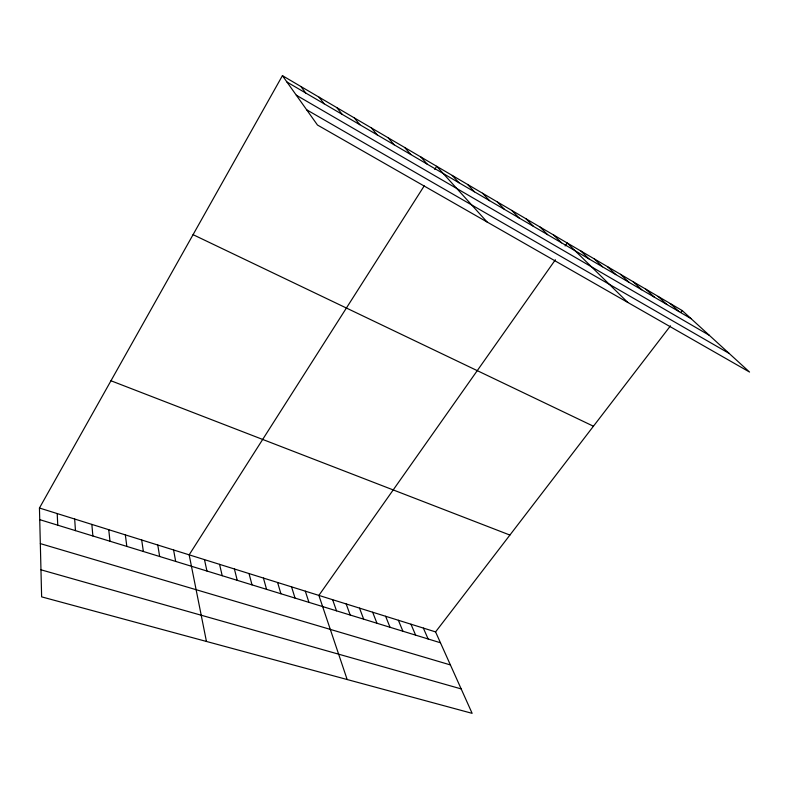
<?xml version="1.0" encoding="UTF-8"?>
<svg xmlns="http://www.w3.org/2000/svg" width="789" height="789" viewBox="0 0 789 789"><rect width="100%" height="100%" fill="white"/><g stroke="black" fill="none" stroke-linecap="round" stroke-linejoin="round"><path stroke-width="1.18" d="M39.45 508.017L435.577 631.9L472.138 713.345L41.63 596.859L39.45 508.017L282.423 75.655L682.209 310.56L749.55 372.053L317.474 125.027L282.423 75.655M424.226 185.869L189.163 554.835L206.442 641.447M434.719 169.398L436.692 166.301L487.119 222.015M555.387 259.759L318.874 595.409L347.16 679.526M565.121 245.951L567.212 242.992L627.768 302.424M435.577 631.9L670.482 325.837M680.739 312.474L682.209 310.56M40.969 569.806L461.161 688.905M40.328 543.611L450.401 664.93M39.736 519.655L440.449 642.759M110.963 380.762L509.901 535.06M193.068 234.658L593.427 426.228M306.655 109.779L729.164 353.433M296.299 95.193L709.311 335.315M286.93 82.007L691.085 318.667M670.265 303.548L679.063 311.625M658.134 296.417L666.833 304.475M645.796 289.168L654.406 297.187M633.251 281.801L641.763 289.79M620.489 274.296L628.892 282.255M607.51 266.672L615.805 274.592M594.314 258.92L602.49 266.79M580.882 251.02L588.929 258.851M553.71 235.063L561.512 242.795M539.972 226.985L547.635 234.668M525.997 218.78L533.522 226.404M511.765 210.416L519.152 217.991M497.287 201.905L504.526 209.42M482.552 193.246L489.624 200.702M467.542 184.429L474.445 191.816M452.255 175.454L458.991 182.762M420.833 156.981L427.194 164.142M404.678 147.494L410.842 154.565M388.208 137.819L394.165 144.801M371.432 127.956L377.172 134.85M354.32 117.906L359.833 124.701M336.873 107.649L342.16 114.346M319.081 97.205L324.121 103.783M300.934 86.534L305.718 93.013M423.358 628.083L428.121 638.972M410.961 624.207L415.616 635.135M398.376 620.272L402.913 631.23M385.614 616.278L390.032 627.275M372.664 612.234L376.955 623.251M359.518 608.122L363.68 619.178M346.174 603.95L350.208 615.035M332.633 599.709L336.518 610.834M305.323 591.168L308.933 602.352M291.565 586.868L295.027 598.082M277.6 582.499L280.914 593.752M263.427 578.071L266.574 589.344M249.028 573.564L252.016 584.866M234.412 568.987L237.233 580.329M219.559 564.352L222.212 575.714M204.479 559.628L206.945 571.019M173.59 549.972L175.671 561.413M157.77 545.021L159.654 556.492M141.695 539.992L143.371 551.491M125.352 534.883L126.822 546.402M108.744 529.685L109.987 541.234M91.849 524.409L92.875 535.978M74.679 519.034L75.458 530.632M57.212 513.57L57.755 525.188"/></g></svg>
